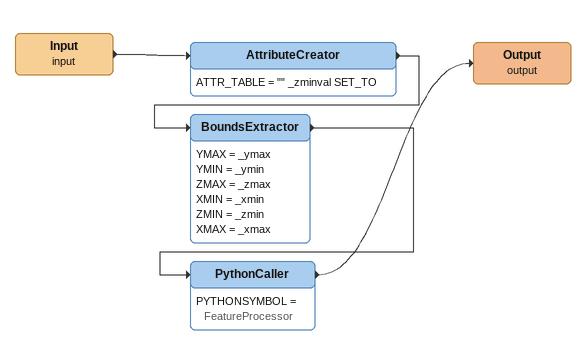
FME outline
Input (input)
    -> AttributeCreator
AttributeCreator
    ATTR_TABLE = "" _zminval SET_TO
    -> BoundsExtractor
BoundsExtractor
    YMAX = _ymax
    YMIN = _ymin
    ZMAX = _zmax
    XMIN = _xmin
    ZMIN = _zmin
    XMAX = _xmax
    -> PythonCaller
PythonCaller
    PYTHONSYMBOL = FeatureProcessor
    -> Output (output)
Output (output)
